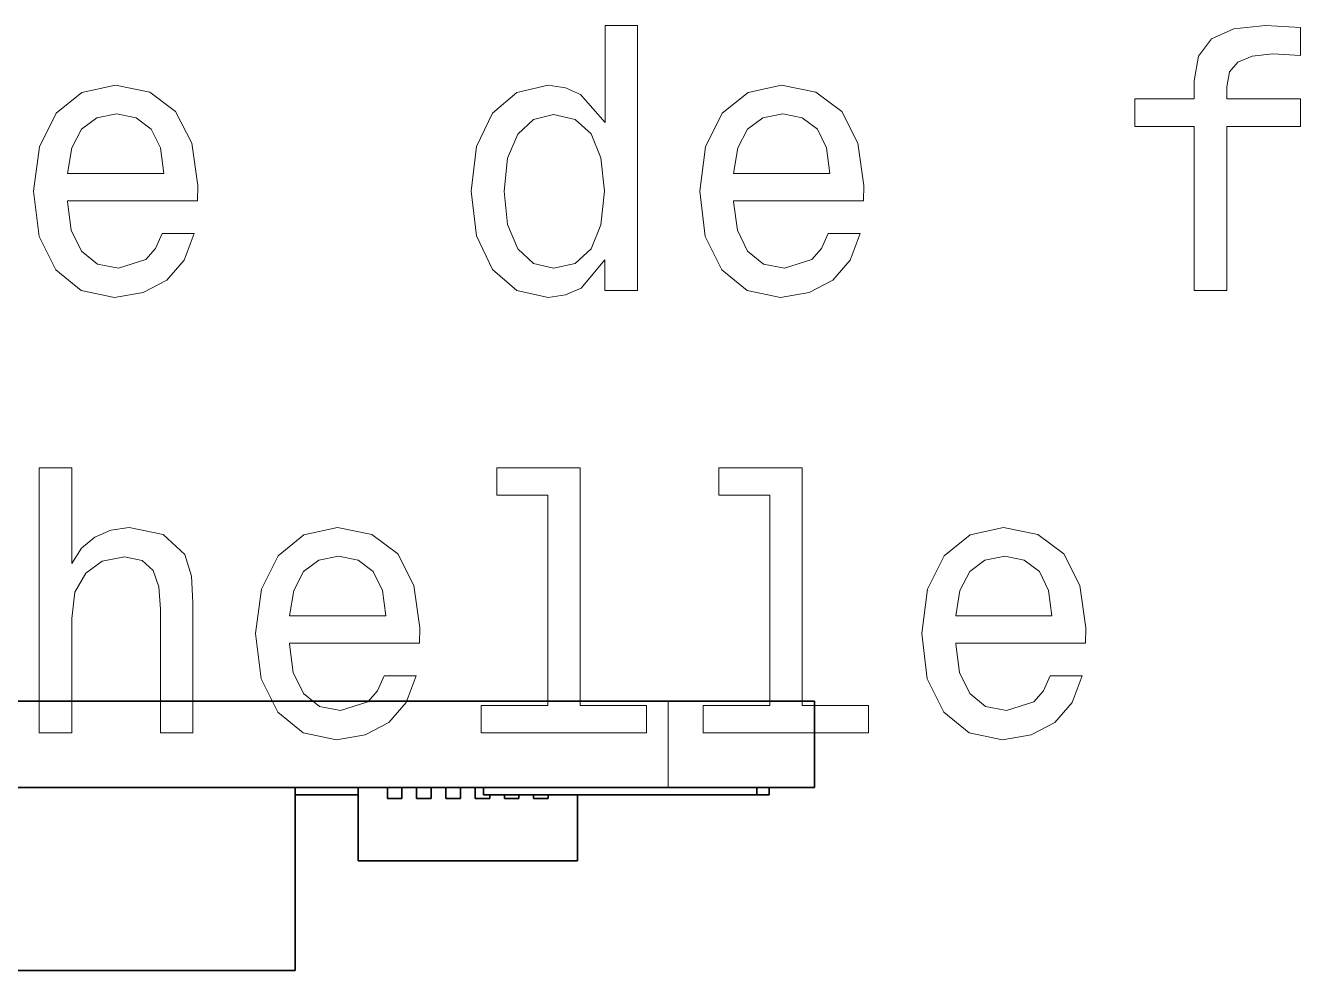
# Model space of a CAD drawing. Extents: x 507 to 804, y 334 to 583.
# Drawn here: x 597.47 to 614.9, y 382.85 to 395.76 of the extents above; entities that cross this region are included whole.
import ezdxf

# ---------------------------------------------------------------- set-up
doc = ezdxf.new("R2010")
doc.units = 0

msp = doc.modelspace()

# ---------------------------------------------------------------- linework, layer by layer
at = {"color": 7, "lineweight": 35}
for p, q in [((606.256, 386.526), (577.256, 386.526)), ((606.256, 385.346), (577.256, 385.346))]:
    msp.add_line(p, q, dxfattribs=at)
at = {"color": 7, "lineweight": 13, "ltscale": 0.0295}
msp.add_line((606.256, 385.346), (606.256, 386.526), dxfattribs=at)
at = {"color": 7, "lineweight": 35, "ltscale": 0.05}
for p, q in [((606.256, 386.526), (608.256, 386.526)), ((606.256, 385.346), (608.256, 385.346))]:
    msp.add_line(p, q, dxfattribs=at)
at = {"color": 7, "lineweight": 35, "ltscale": 0.0295}
msp.add_line((608.256, 385.346), (608.256, 386.526), dxfattribs=at)
at = {"color": 7, "lineweight": 35, "ltscale": 0.4}
for p, q in [((585.156, 385.346), (601.156, 385.346)), ((601.156, 382.846), (585.156, 382.846))]:
    msp.add_line(p, q, dxfattribs=at)
at = {"color": 7, "lineweight": 35, "ltscale": 0.0625}
msp.add_line((601.156, 382.846), (601.156, 385.346), dxfattribs=at)
at = {"color": 7, "lineweight": 35, "ltscale": 0.0215}
for p, q in [((601.156, 385.346), (602.016, 385.346)), ((602.016, 385.246), (601.156, 385.246))]:
    msp.add_line(p, q, dxfattribs=at)
at = {"color": 7, "lineweight": 35, "ltscale": 0.00375}
for p, q in [((602.016, 385.346), (602.016, 385.196)), ((602.416, 385.346), (602.416, 385.196)), ((602.416, 385.196), (602.416, 385.346)), ((602.616, 385.346), (602.616, 385.196)), ((602.616, 385.196), (602.616, 385.346)), ((602.816, 385.346), (602.816, 385.196)), ((602.816, 385.196), (602.816, 385.346)), ((603.016, 385.346), (603.016, 385.196)), ((603.016, 385.196), (603.016, 385.346)), ((603.216, 385.346), (603.216, 385.196)), ((603.216, 385.196), (603.216, 385.346)), ((603.416, 385.346), (603.416, 385.196)), ((603.416, 385.196), (603.416, 385.346)), ((603.616, 385.346), (603.616, 385.196)), ((603.616, 385.196), (603.616, 385.346))]:
    msp.add_line(p, q, dxfattribs=at)
at = {"color": 7, "lineweight": 35, "ltscale": 0.009999}
msp.add_line((602.416, 385.346), (602.016, 385.346), dxfattribs=at)
at = {"color": 7, "lineweight": 35, "ltscale": 0.025}
msp.add_line((602.016, 384.346), (602.016, 385.346), dxfattribs=at)
at = {"color": 7, "lineweight": 35, "ltscale": 0.005}
for p, q in [((602.816, 385.346), (602.616, 385.346)), ((603.216, 385.346), (603.016, 385.346)), ((603.616, 385.346), (603.416, 385.346)), ((602.416, 385.196), (602.616, 385.196)), ((602.416, 385.196), (602.616, 385.196)), ((602.816, 385.196), (603.016, 385.196)), ((602.816, 385.196), (603.016, 385.196)), ((603.616, 385.196), (603.816, 385.196)), ((603.616, 385.196), (603.816, 385.196)), ((604.016, 385.196), (604.216, 385.196)), ((604.016, 385.196), (604.216, 385.196)), ((604.416, 385.196), (604.616, 385.196)), ((604.416, 385.196), (604.616, 385.196))]:
    msp.add_line(p, q, dxfattribs=at)
at = {"color": 7, "lineweight": 35, "ltscale": 0.0025}
for p, q in [((603.731, 385.246), (603.731, 385.346)), ((607.469, 385.246), (607.469, 385.346)), ((607.635, 385.246), (607.635, 385.346))]:
    msp.add_line(p, q, dxfattribs=at)
at = {"color": 7, "lineweight": 35, "ltscale": 0.093463}
for p, q in [((603.731, 385.346), (607.469, 385.346)), ((607.469, 385.246), (603.731, 385.246))]:
    msp.add_line(p, q, dxfattribs=at)
at = {"color": 7, "lineweight": 35, "ltscale": 0.004132}
for p, q in [((607.469, 385.346), (607.635, 385.346)), ((607.635, 385.246), (607.469, 385.246))]:
    msp.add_line(p, q, dxfattribs=at)
at = {"color": 7, "lineweight": 35, "ltscale": 0.004999}
msp.add_line((603.216, 385.196), (603.416, 385.196), dxfattribs=at)
msp.add_line((603.216, 385.196), (603.416, 385.196), dxfattribs=at)
at = {"color": 7, "lineweight": 35, "ltscale": 0.00125}
for p, q in [((603.816, 385.246), (603.816, 385.196)), ((603.816, 385.196), (603.816, 385.246)), ((604.016, 385.246), (604.016, 385.196)), ((604.016, 385.196), (604.016, 385.246)), ((604.216, 385.246), (604.216, 385.196)), ((604.216, 385.196), (604.216, 385.246)), ((604.416, 385.246), (604.416, 385.196)), ((604.416, 385.196), (604.416, 385.246)), ((604.616, 385.246), (604.616, 385.196)), ((604.616, 385.196), (604.616, 385.246))]:
    msp.add_line(p, q, dxfattribs=at)
at = {"color": 7, "lineweight": 35, "ltscale": 0.0225}
msp.add_line((605.016, 384.346), (605.016, 385.246), dxfattribs=at)
at = {"color": 7, "lineweight": 35, "ltscale": 0.075}
msp.add_line((605.016, 384.346), (602.016, 384.346), dxfattribs=at)
at = {"color": 7, "lineweight": 13}
for points in [[(605.391, 392.562), (605.391, 392.143), (605.835, 392.143), (605.835, 395.764), (605.396, 395.764), (605.396, 394.438), (605.059, 394.821), (604.852, 394.912), (604.615, 394.947), (604.186, 394.847), (603.853, 394.564), (603.636, 394.11), (603.561, 393.5), (603.636, 392.89), (603.853, 392.431), (604.186, 392.143), (604.615, 392.048), (604.852, 392.083), (605.064, 392.174)], [(613.451, 394.383), (613.451, 392.143), (613.894, 392.143), (613.894, 394.383), (614.903, 394.383), (614.903, 394.761), (613.894, 394.761), (613.894, 394.927), (613.93, 395.129), (614.046, 395.265), (614.242, 395.346), (614.525, 395.376), (614.903, 395.356), (614.903, 395.739), (614.424, 395.764), (613.99, 395.719), (613.688, 395.583), (613.506, 395.346), (613.451, 395.008), (613.451, 394.761), (612.639, 394.761), (612.639, 394.383)], [(598.043, 393.369), (599.819, 393.369), (599.824, 393.576), (599.743, 394.156), (599.521, 394.589), (599.168, 394.852), (598.699, 394.947), (598.24, 394.847), (597.887, 394.564), (597.66, 394.105), (597.579, 393.5), (597.655, 392.88), (597.882, 392.426), (598.23, 392.143), (598.684, 392.048), (599.077, 392.113), (599.4, 392.285), (599.637, 392.557), (599.773, 392.92), (599.335, 392.92), (599.244, 392.718), (599.113, 392.567), (598.739, 392.446), (598.452, 392.501), (598.235, 392.678), (598.094, 392.965), (598.043, 393.354)], [(607.151, 393.369), (608.927, 393.369), (608.932, 393.576), (608.851, 394.156), (608.629, 394.589), (608.276, 394.852), (607.807, 394.947), (607.348, 394.847), (606.995, 394.564), (606.768, 394.105), (606.688, 393.5), (606.763, 392.88), (606.99, 392.426), (607.338, 392.143), (607.792, 392.048), (608.185, 392.113), (608.508, 392.285), (608.745, 392.557), (608.881, 392.92), (608.443, 392.92), (608.352, 392.718), (608.221, 392.567), (607.847, 392.446), (607.56, 392.501), (607.343, 392.678), (607.202, 392.965), (607.151, 393.354)], [(598.043, 393.742), (598.099, 394.09), (598.235, 394.347), (598.442, 394.504), (598.714, 394.559), (598.982, 394.504), (599.188, 394.347), (599.314, 394.09), (599.36, 393.742)], [(604.69, 394.549), (604.983, 394.478), (605.205, 394.282), (605.336, 393.954), (605.386, 393.5), (605.336, 393.041), (605.205, 392.713), (604.983, 392.512), (604.69, 392.446), (604.413, 392.512), (604.201, 392.713), (604.06, 393.046), (604.015, 393.5), (604.06, 393.949), (604.201, 394.277), (604.413, 394.478)], [(607.151, 393.742), (607.207, 394.09), (607.343, 394.347), (607.55, 394.504), (607.822, 394.559), (608.09, 394.504), (608.296, 394.347), (608.422, 394.09), (608.468, 393.742)], [(597.655, 386.097), (598.099, 386.097), (598.099, 387.66), (598.144, 388.018), (598.291, 388.28), (598.518, 388.442), (598.82, 388.502), (599.062, 388.452), (599.214, 388.316), (599.289, 388.089), (599.314, 387.786), (599.314, 386.097), (599.758, 386.097), (599.758, 387.877), (599.738, 388.235), (599.647, 388.532), (599.35, 388.805), (598.886, 388.901), (598.633, 388.865), (598.417, 388.769), (598.235, 388.618), (598.099, 388.411), (598.099, 389.718), (597.655, 389.718)], [(604.61, 389.344), (604.61, 386.47), (603.697, 386.47), (603.697, 386.097), (605.961, 386.097), (605.961, 386.47), (605.054, 386.47), (605.054, 389.718), (603.914, 389.718), (603.914, 389.344)], [(607.646, 389.344), (607.646, 386.47), (606.733, 386.47), (606.733, 386.097), (608.997, 386.097), (608.997, 386.47), (608.09, 386.47), (608.09, 389.718), (606.95, 389.718), (606.95, 389.344)], [(601.079, 387.322), (602.855, 387.322), (602.86, 387.529), (602.779, 388.109), (602.557, 388.542), (602.204, 388.805), (601.735, 388.901), (601.276, 388.8), (600.923, 388.517), (600.696, 388.058), (600.615, 387.453), (600.691, 386.833), (600.918, 386.379), (601.266, 386.097), (601.72, 386.001), (602.113, 386.066), (602.436, 386.238), (602.673, 386.51), (602.809, 386.873), (602.371, 386.873), (602.28, 386.671), (602.149, 386.52), (601.775, 386.399), (601.488, 386.455), (601.271, 386.631), (601.13, 386.919), (601.079, 387.307)], [(610.188, 387.322), (611.963, 387.322), (611.968, 387.529), (611.887, 388.109), (611.665, 388.542), (611.312, 388.805), (610.843, 388.901), (610.384, 388.8), (610.031, 388.517), (609.804, 388.058), (609.724, 387.453), (609.799, 386.833), (610.026, 386.379), (610.374, 386.097), (610.828, 386.001), (611.221, 386.066), (611.544, 386.238), (611.781, 386.51), (611.917, 386.873), (611.479, 386.873), (611.388, 386.671), (611.257, 386.52), (610.883, 386.399), (610.596, 386.455), (610.379, 386.631), (610.238, 386.919), (610.188, 387.307)], [(601.079, 387.695), (601.135, 388.043), (601.271, 388.3), (601.478, 388.457), (601.75, 388.512), (602.018, 388.457), (602.224, 388.3), (602.35, 388.043), (602.396, 387.695)], [(610.188, 387.695), (610.243, 388.043), (610.379, 388.3), (610.586, 388.457), (610.858, 388.512), (611.126, 388.457), (611.332, 388.3), (611.458, 388.043), (611.504, 387.695)]]:
    msp.add_lwpolyline(points, close=True, dxfattribs=at)

doc.saveas('drawing.dxf')
